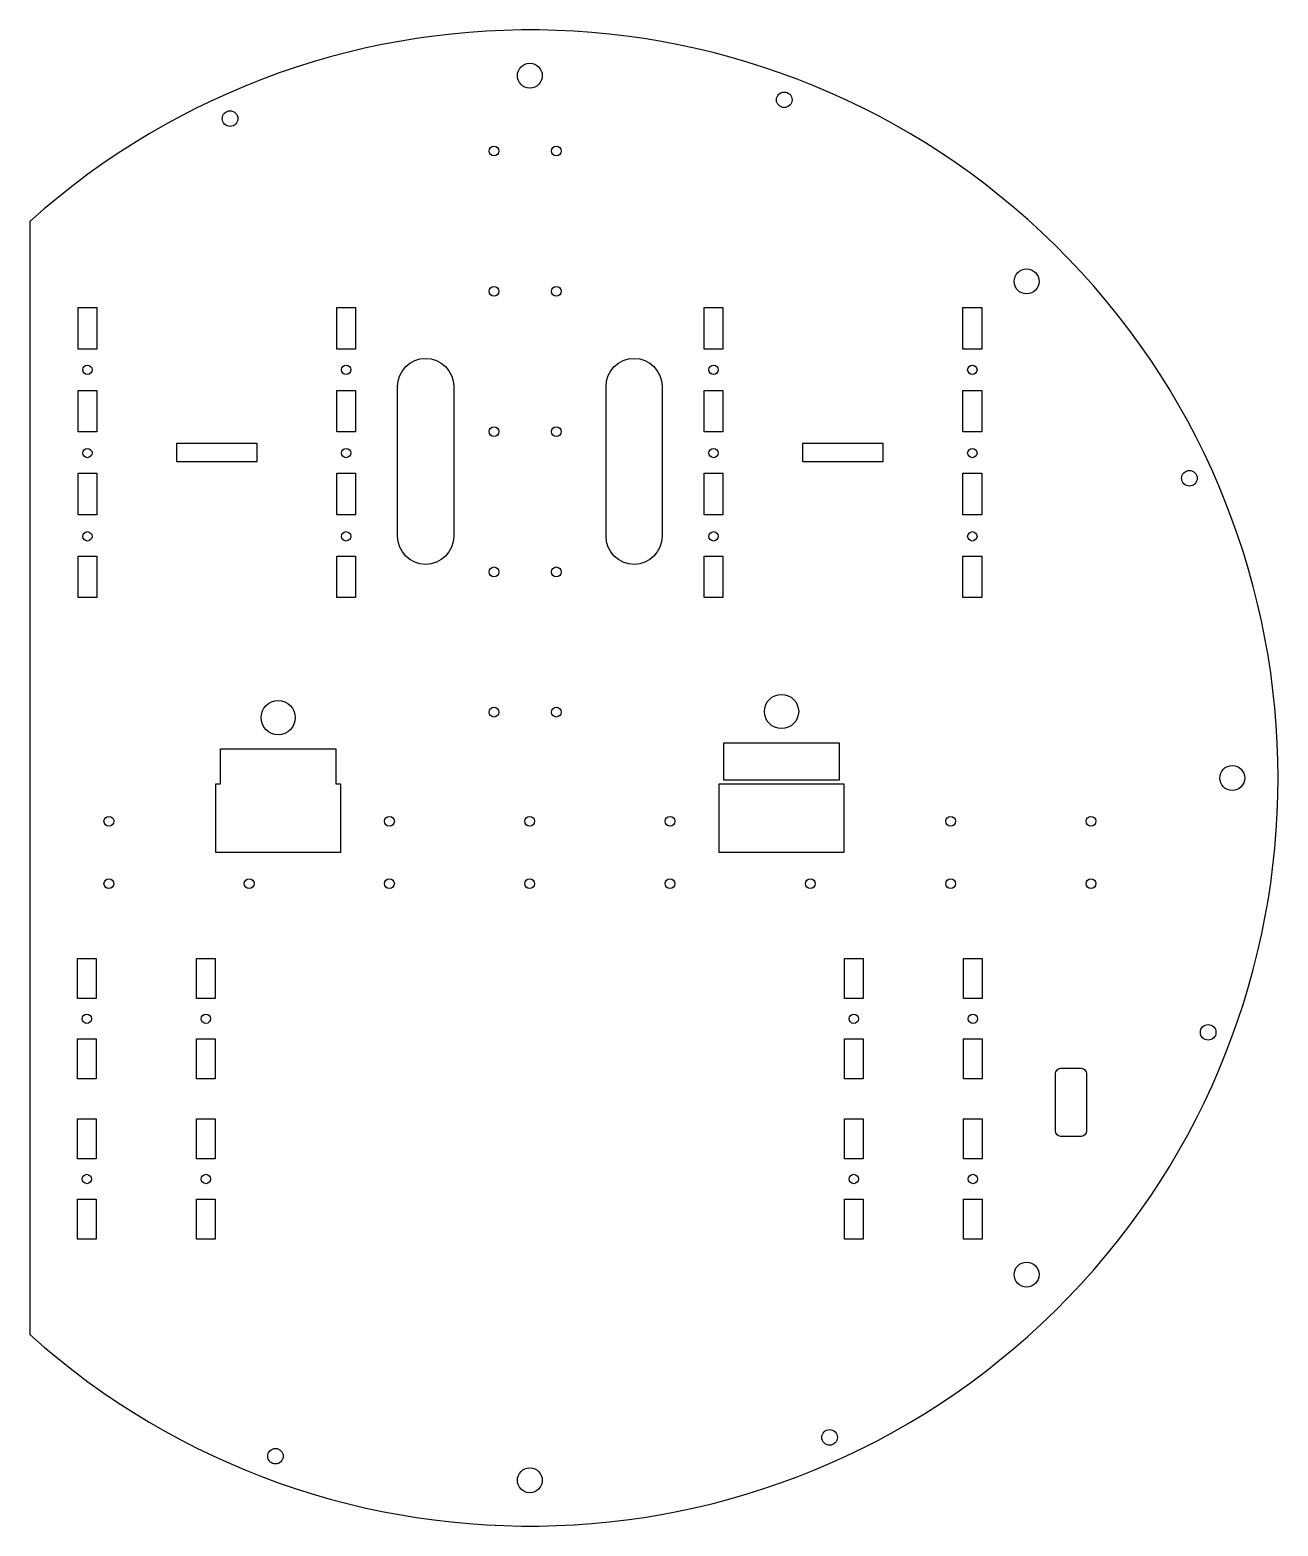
# Model space of a CAD drawing. Header units: millimetres. Extents: x -160 to 240, y -240 to 240.
import ezdxf

# ---------------------------------------------------------------- set-up
doc = ezdxf.new("R2010")
doc.units = ezdxf.units.MM

msp = doc.modelspace()

# ---------------------------------------------------------------- linework, layer by layer
for points in [[(-160.35, -178.57, 2.241973), (-160.35, 178.57)], [(-42.43, 125.63, -1), (-24.43, 125.63), (-24.43, 77.54, -1), (-42.43, 77.54)], [(42.43, 125.63), (42.43, 77.54, -1), (24.43, 77.54), (24.43, 125.63, -1)], [(170.6, -115.05, -0.414214), (168.6, -113.05), (168.6, -95.05, -0.414214), (170.6, -93.05), (176.6, -93.05, -0.414214), (178.6, -95.05), (178.6, -113.05, -0.414214), (176.6, -115.05)]]:
    msp.add_lwpolyline(points, format="xyb", close=True)
for points in [[(-144.93, 137.62), (-144.93, 150.91), (-138.93, 150.91), (-138.93, 137.62)], [(-61.93, 137.62), (-61.93, 150.91), (-55.93, 150.91), (-55.93, 137.62)], [(55.93, 137.62), (55.93, 150.91), (61.93, 150.91), (61.93, 137.62)], [(138.93, 150.91), (144.93, 150.91), (144.93, 137.62), (138.93, 137.62)], [(-144.93, 111.05), (-144.93, 124.33), (-138.93, 124.33), (-138.93, 111.05)], [(-61.93, 111.05), (-61.93, 124.33), (-55.93, 124.33), (-55.93, 111.05)], [(55.93, 111.05), (55.93, 124.33), (61.93, 124.33), (61.93, 111.05)], [(144.93, 124.33), (144.93, 111.05), (138.93, 111.05), (138.93, 124.33)], [(-113.26, 107.41), (-87.6, 107.41), (-87.6, 101.41), (-113.26, 101.41)], [(113.26, 101.41), (87.6, 101.41), (87.6, 107.41), (113.26, 107.41)], [(-138.93, 84.48), (-144.93, 84.48), (-144.93, 97.76), (-138.93, 97.76)], [(-55.93, 97.76), (-55.93, 84.48), (-61.93, 84.48), (-61.93, 97.76)], [(55.93, 97.76), (61.93, 97.76), (61.93, 84.48), (55.93, 84.48)], [(138.93, 97.76), (144.93, 97.76), (144.93, 84.48), (138.93, 84.48)], [(-144.93, 57.91), (-144.93, 71.19), (-138.93, 71.19), (-138.93, 57.91)], [(-55.93, 71.19), (-55.93, 57.91), (-61.93, 57.91), (-61.93, 71.19)], [(55.93, 71.19), (61.93, 71.19), (61.93, 57.91), (55.93, 57.91)], [(138.93, 71.19), (144.93, 71.19), (144.93, 57.91), (138.93, 57.91)], [(62.23, 11.33), (99.23, 11.33), (99.23, -0.67), (62.23, -0.67)], [(-100.73, -23.87), (-100.73, -1.87), (-99.23, -1.87), (-99.23, 9.37), (-62.23, 9.37), (-62.23, -1.87), (-60.73, -1.87), (-60.73, -23.87)], [(60.73, -23.87), (60.73, -1.87), (100.73, -1.87), (100.73, -23.87)], [(-139.1, -70.79), (-145.1, -70.79), (-145.1, -57.93), (-139.1, -57.93)], [(-100.9, -57.93), (-100.9, -70.79), (-106.9, -70.79), (-106.9, -57.93)], [(106.9, -70.79), (100.9, -70.79), (100.9, -57.93), (106.9, -57.93)], [(145.1, -70.79), (139.1, -70.79), (139.1, -57.93), (145.1, -57.93)], [(-139.1, -96.5), (-145.1, -96.5), (-145.1, -83.65), (-139.1, -83.65)], [(-100.9, -83.65), (-100.9, -96.5), (-106.9, -96.5), (-106.9, -83.65)], [(100.9, -96.5), (100.9, -83.65), (106.9, -83.65), (106.9, -96.5)], [(139.1, -96.5), (139.1, -83.65), (145.1, -83.65), (145.1, -96.5)], [(-145.1, -109.36), (-139.1, -109.36), (-139.1, -122.22), (-145.1, -122.22)], [(-100.9, -109.36), (-100.9, -122.22), (-106.9, -122.22), (-106.9, -109.36)], [(106.9, -109.36), (106.9, -122.22), (100.9, -122.22), (100.9, -109.36)], [(139.1, -109.36), (145.1, -109.36), (145.1, -122.22), (139.1, -122.22)], [(-139.1, -147.93), (-145.1, -147.93), (-145.1, -135.07), (-139.1, -135.07)], [(-100.9, -135.07), (-100.9, -147.93), (-106.9, -147.93), (-106.9, -135.07)], [(106.9, -135.07), (106.9, -147.93), (100.9, -147.93), (100.9, -135.07)], [(145.1, -147.93), (139.1, -147.93), (139.1, -135.07), (145.1, -135.07)]]:
    msp.add_lwpolyline(points, close=True)
for centre, radius in [((0, 225.32), 4), ((81.59, 217.58), 2.5), ((-96.16, 211.55), 2.5), ((-11.5, 201.13), 1.57), ((8.5, 201.13), 1.57), ((159.33, 159.33), 4), ((-11.5, 156.13), 1.57), ((8.5, 156.13), 1.57), ((-141.93, 130.98), 1.5), ((-58.93, 130.98), 1.5), ((58.93, 130.98), 1.5), ((141.93, 130.98), 1.5), ((-11.5, 111.13), 1.57), ((8.5, 111.13), 1.57), ((-141.93, 104.26), 1.5), ((-58.93, 104.26), 1.5), ((58.93, 104.26), 1.5), ((141.93, 104.26), 1.5), ((211.55, 96.16), 2.5), ((-141.93, 77.53), 1.5), ((-58.93, 77.53), 1.5), ((58.93, 77.53), 1.5), ((141.93, 77.53), 1.5), ((-11.5, 66.13), 1.57), ((8.5, 66.13), 1.57), ((-80.73, 19.37), 5.5), ((80.73, 21.33), 5.5), ((-11.5, 21.13), 1.57), ((8.5, 21.13), 1.57), ((225.32, 0), 4), ((-135.03, -13.87), 1.57), ((-45.03, -13.87), 1.57), ((-0.03, -13.87), 1.57), ((44.97, -13.87), 1.57), ((134.97, -13.87), 1.57), ((179.97, -13.87), 1.57), ((-135.03, -33.87), 1.57), ((-90.03, -33.87), 1.57), ((-45.03, -33.87), 1.57), ((-0.03, -33.87), 1.57), ((44.97, -33.87), 1.57), ((89.97, -33.87), 1.57), ((134.97, -33.87), 1.57), ((179.97, -33.87), 1.57), ((-142.1, -77.22), 1.5), ((-103.9, -77.22), 1.5), ((103.9, -77.22), 1.5), ((142.1, -77.22), 1.5), ((217.58, -81.59), 2.5), ((-142.1, -128.65), 1.5), ((-103.9, -128.65), 1.5), ((103.9, -128.65), 1.5), ((142.1, -128.65), 1.5), ((159.33, -159.33), 4), ((96.16, -211.55), 2.5), ((-81.59, -217.58), 2.5), ((0, -225.32), 4)]:
    msp.add_circle(centre, radius)

doc.saveas('drawing.dxf')
